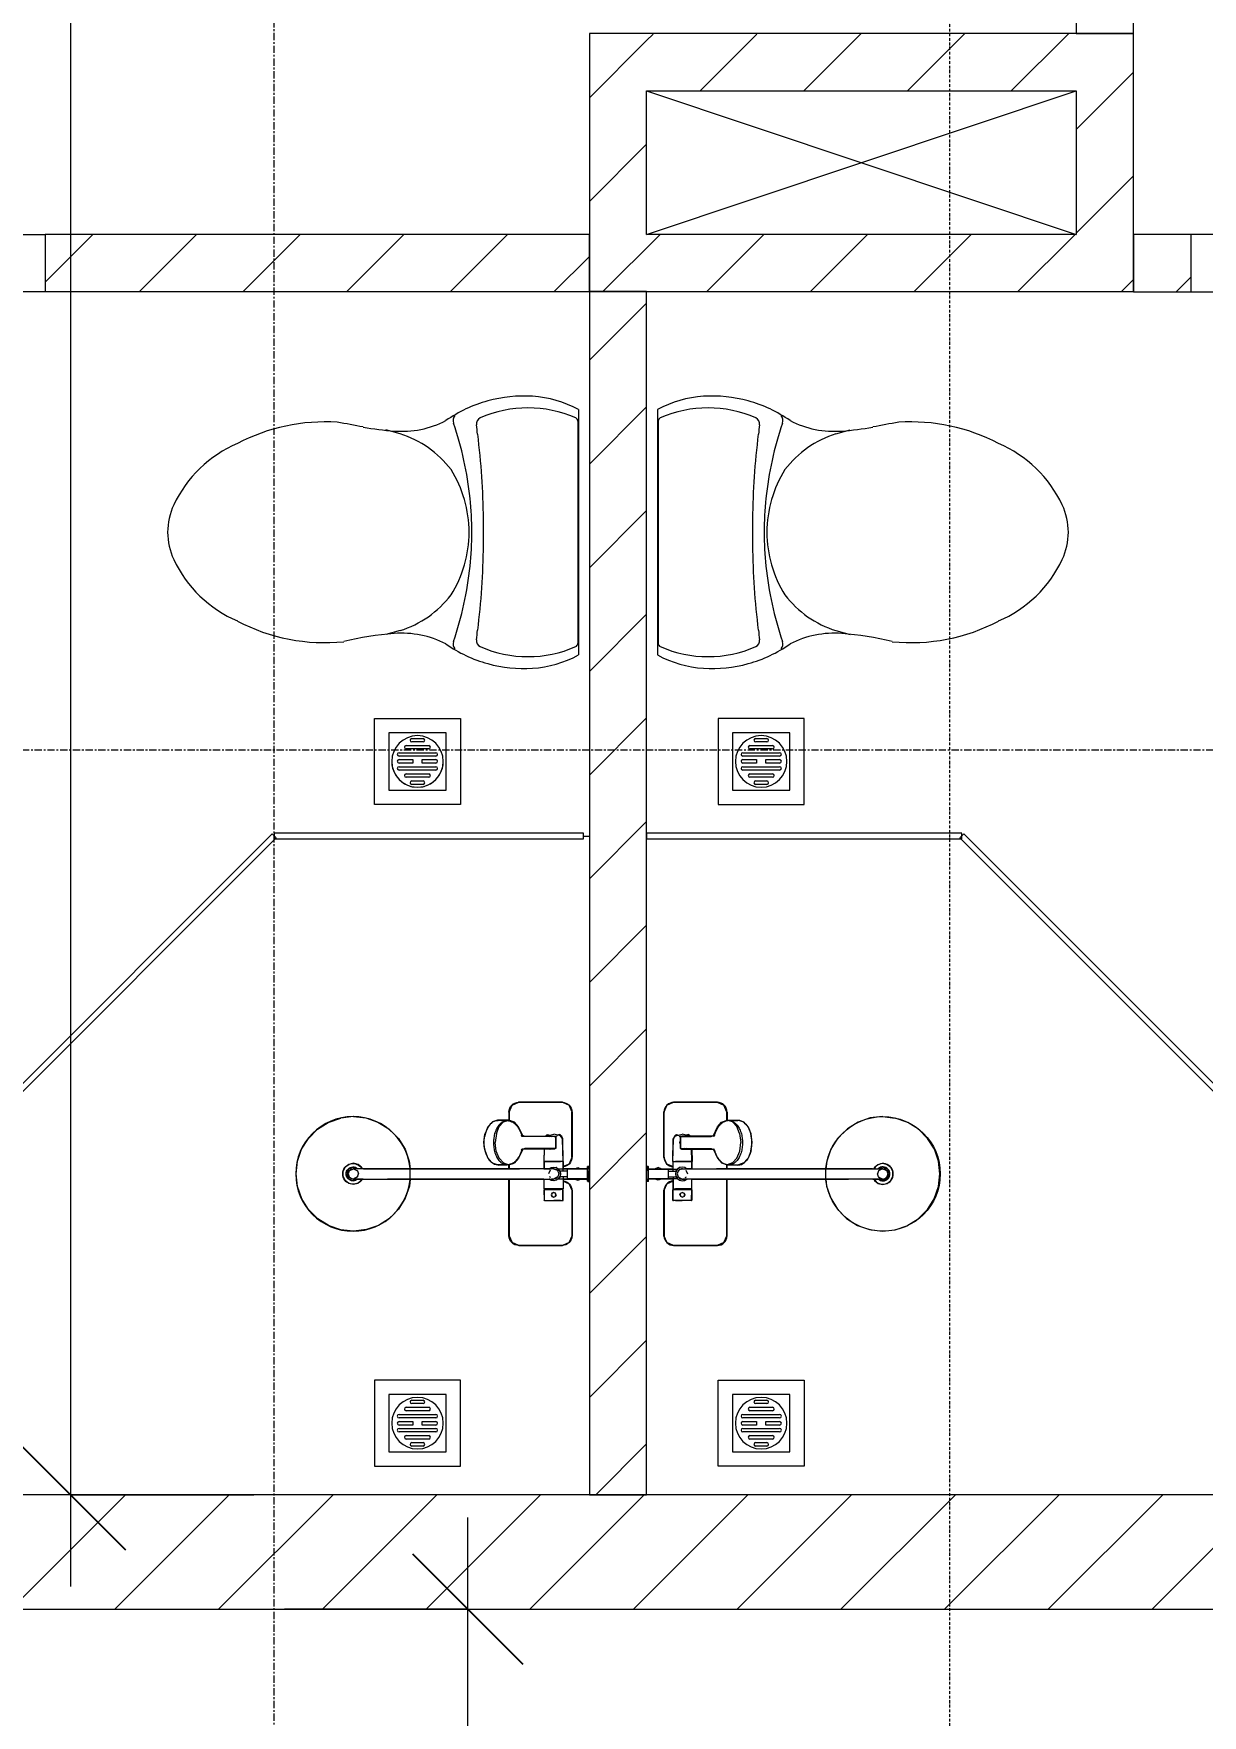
# Model space of a CAD drawing. Header units: millimetres. Extents: x 1591 to 239243, y -15958 to 82755.
# Drawn here: x 147531 to 149571, y 35352 to 38288 of the extents above; entities that cross this region are included whole.
import ezdxf

# ---------------------------------------------------------------- set-up
doc = ezdxf.new("R2010")
doc.units = ezdxf.units.MM
doc.linetypes.add('Dash Dot 3_16_', pattern=[7.9375, 4.7625, -1.5875, 0, -1.5875])
doc.linetypes.add('Grid Line', pattern=[22.225, 12.7, -3.175, 3.175, -3.175])
for name, color, linetype, lineweight in [('0-1', 250, 'Continuous', 5), ('0-2', 7, 'Continuous', 9), ('A-ANNO-DIMS', 211, 'Continuous', 9), ('A-ANNO-DIMS-160', 211, 'Continuous', 9), ('A-DETL-GENF-1', 9, 'Continuous', 9), ('A-DOOR-1', 254, 'Continuous', 9), ('A-DOOR-2', 9, 'Continuous', 9), ('A-FLOR-2', 9, 'Continuous', 9), ('A-GLAZ-CURT-1', 254, 'Continuous', 9), ('A-GLAZ-CURT-2', 9, 'Continuous', 9), ('A-WALL-1', 253, 'Continuous', 18), ('A-WALL-3', 113, 'Continuous', 18), ('A-WALL-PATT-1', 10, 'Continuous', 9), ('A-WALL-PATT-2', 111, 'Continuous', 9), ('G-ANNO-SYMB-1', 111, 'Dash Dot 3_16_', 18), ('M-EQPM-1', 254, 'Continuous', 9), ('P-SANR-FIXT', 6, 'Continuous', 9), ('P-SANR-FIXT-1', 254, 'Continuous', 9), ('S-GRID-1', 1, 'Grid Line', 9)]:
    doc.layers.add(name, color=color, linetype=linetype, lineweight=lineweight)
doc.styles.add('UTM Avo', font='UTM Avo.ttf', dxfattribs={"width": 0.9, "height": 400})
doc.dimstyles.new('1_Dim_chi_tiet_2_5', dxfattribs={"dimscale": 304.8, "dimtxt": 399.720379, "dimasz": 0.629921, "dimexe": 0.524934, "dimexo": 0.0625, "dimgap": 0.052493, "dimtad": 1, "dimdec": 0, "dimrnd": 5, "dimzin": 0, "dimdsep": 46, "dimtxsty": 'UTM Avo', "dimblk1": 'OBLIQUE', "dimblk2": 'OBLIQUE', "dimsah": 1, "dimcen": 0.09, "dimdle": 0.524934, "dimazin": 0, "dimtfac": 1, "dimtdec": 4, "dimtix": 1, "dimtmove": 0, "dimatfit": 3, "dimfxl": 1.049869, "dimfxlon": 1, "dimtvp": 1, "dimtolj": 1, "dimtzin": 0, "dimarcsym": 2})
pattern_1 = [(45, (0, 0), (-90.50967, 90.50967), [])]
pattern_2 = [(45, (101998.83, 0), (-90.50967, 90.50967), [])]

# ---------------------------------------------------------------- blocks, each defined once
blk = doc.blocks.new('DOOR_CW_01 CANH MO-PANEL KINH - DIG_02-800x2200-CỬA NHÔM KÍNH-400864-TKCS_MB TẦNG 5')
at = {"layer": 'A-DETL-GENF-1'}
for p, q in [((-347, 772), (-307, 772)), ((-347, 652), (-347, 772)), ((-307, 772), (-307, 652)), ((-392, 637), (-392, 716.5)), ((-349, 720.5), (-388, 720.5)), ((-349, 731.8), (-347, 731.8)), ((-349, 692.2), (-349, 731.8)), ((-347, 692.2), (-347, 731.8)), ((-307, 692.2), (-307, 731.8)), ((-305, 731.8), (-307, 731.8)), ((-305, 692.2), (-305, 731.8)), ((-305, 720.5), (-266, 720.5)), ((-262, 637), (-262, 716.5)), ((-384, 699.5), (-384, 637)), ((-349, 703.5), (-380, 703.5)), ((-347, 692.2), (-349, 692.2)), ((-307, 692.2), (-305, 692.2)), ((-305, 703.5), (-274, 703.5)), ((-270, 699.5), (-270, 637)), ((-307, 652), (-347, 652)), ((-313, 652), (-341, 652)), ((-341, 652), (-341, 638)), ((-313, 638), (-313, 652)), ((-347, 638), (-341, 638)), ((-347, 638), (-347, 196)), ((-307, 638), (-313, 638)), ((-307, 196), (-307, 638)), ((-383.9, 611.2), (-377.3, 615.8)), ((-270.1, 611.2), (-276.7, 615.8)), ((-347, 196), (-341, 196)), ((-307, 182), (-347, 182)), ((-347, 182), (-347, 62)), ((-341, 196), (-341, 182)), ((-341, 182), (-313, 182)), ((-307, 196), (-313, 196)), ((-313, 182), (-313, 196)), ((-307, 62), (-307, 182)), ((-347, 62), (-307, 62))]:
    blk.add_line(p, q, dxfattribs=at)
blk.add_circle((-357, 60), 10, dxfattribs=at)
for centre, radius, start, end in [((-357, 60), 714, 360, 92), ((-388, 716.5), 4, 90, 180), ((-266, 716.5), 4, 0, 90), ((-380, 699.5), 4, 90, 180), ((-274, 699.5), 4, 0, 90), ((-347, 637), 45, 180, 215), ((-347, 637), 37, 180, 215), ((-307, 637), 37, 325, 0), ((-307, 637), 45, 325, 0)]:
    blk.add_arc(centre, radius, start, end, dxfattribs=at)
at = {"layer": 'A-DOOR-2'}
for p, q in [((-360, 50), (-400, 50)), ((-400, 50), (-400, -50)), ((-360, 0), (-360, 50)), ((-357, 50), (-332, 50)), ((400, 50), (360, 50)), ((360, 50), (360, 0)), ((400, -50), (400, 50)), ((-350, 0), (-360, 0)), ((-350, -50), (-350, 0)), ((360, 0), (350, 0)), ((350, 0), (350, -50)), ((-400, -50), (-350, -50)), ((350, -50), (400, -50))]:
    blk.add_line(p, q, dxfattribs=at)
blk = doc.blocks.new('TOILET - TOILET-348229-TKCS_MB TẦNG 5')
at = {"layer": 'P-SANR-FIXT-1'}
for p, q in [((214.2, -19.1), (-214.2, -19.1)), ((194, -19.9), (-194, -19.9)), ((-171.7, -330.3), (-178.6, -355.5)), ((171.7, -330.3), (178.6, -355.5))]:
    blk.add_line(p, q, dxfattribs=at)
for centre, radius, start, end in [((-46.1, -111.1), 191.6, 151.2809, 176.4513), ((-9.8, -107.2), 207.3, 156.2862, 203.7138), ((-193.7, -26.4), 6.48, 92.3168, 156.2862), ((193.7, -26.4), 6.48, 23.7138, 87.6832), ((9.8, -107.2), 207.3, 336.2862, 23.7138), ((46.1, -111.1), 191.6, 3.5487, 28.7191), ((1.9, -114.1), 239.7, 176.4513, 195.2961), ((-1.9, -114.1), 239.7, 344.7039, 3.5487), ((-4, -115.7), 233.6, 195.2961, 215.2147), ((-189.1, -185.5), 11.7, 205.4105, 277.5788), ((178.9, -2951.3), 2778.4, 97.2351, 97.5788), ((-14.3, -1400.4), 1215.6, 90.3974, 97.407), ((0, -786.7), 581.5, 84.1678, 95.8322), ((0, -3462.8), 3278, 89.6026, 90.3974), ((14.3, -1400.4), 1215.6, 82.593, 89.6026), ((-178.9, -2951.3), 2778.4, 82.4212, 82.7649), ((189.1, -185.5), 11.7, 262.4212, 334.5895), ((4, -115.7), 233.6, 324.7853, 344.7039), ((-195, -224.1), 13.8, 230.6724, 288.9927), ((0.6, -792.1), 586.9, 95.8322, 108.9927), ((0, -416), 206.1, 90, 122.0732), ((0, -416), 206.1, 57.9268, 90), ((-0.6, -792.1), 586.9, 71.0073, 84.1678), ((195, -224.1), 13.8, 251.0073, 309.3276), ((-343.5, -327.4), 167.3, 355.4559, 27.38), ((-0.4, -384), 179.5, 127.4036, 162.5964), ((0.4, -384), 179.5, 17.4036, 52.5964), ((343.5, -327.4), 167.3, 152.62, 184.5441), ((-719.2, -297.5), 544.3, 346.0536, 355.4559), ((719.2, -297.5), 544.3, 184.5441, 190.2879), ((-1948.3, -805.1), 2171.2, 9.681, 10.8949), ((137.1, -461.2), 329.8, 174.3487, 207.6878), ((-137.1, -461.2), 329.8, 332.3122, 3.6835), ((45.1, -528.6), 217.6, 203.2216, 244.7718), ((-45.1, -528.6), 217.6, 295.2282, 336.7784), ((0, -624.4), 111.7, 244.7718, 295.2282)]:
    blk.add_arc(centre, radius, start, end, dxfattribs=at)
blk = doc.blocks.new('93925000_0001 - 93925000_top_dwg_93925000_T-348115-TKCS_MB TẦNG 5')
at = {"layer": 'P-SANR-FIXT'}
for p, q in [((-125, -47.4), (-125, -123.4)), ((-29.3, -30.4), (-108, -30.4)), ((-46.3, -78.4), (-46.3, -46.7)), ((-27.2, -47.1), (-26.1, -47.1)), ((21.5, -45.9), (60.6, -46.7)), ((29.3, -30.4), (108, -30.4)), ((125, -47.4), (125, -123.4)), ((-27.2, -77.9), (-26.1, -77.9)), ((-9, -412.5), (-9, -62.5)), ((9, -62.5), (9, -412.5)), ((43, -78.7), (21.5, -79.2)), ((43, -64.7), (43, -117.7)), ((65.8, -117.7), (65.8, -64.7)), ((-108, -140.4), (-9, -140.4)), ((9, -140.4), (16.1, -140.4)), ((15.4, -159.1), (15.8, -143.3)), ((42.7, -117.9), (42.7, -117.9)), ((43.2, -117.6), (43.2, -117.5)), ((65.6, -117.5), (65.6, -117.6)), ((66.1, -117.9), (66.1, -117.9)), ((108, -140.4), (92.7, -140.4)), ((93, -143.3), (93.4, -159.1))]:
    blk.add_line(p, q, dxfattribs=at)
at = {"layer": 'P-SANR-FIXT', "flags": 128}
for points in [[(-45.8, -46.1), (-27.2, -46.1), (-27.2, -78.9), (-45.8, -78.9)], [(-26.1, -46), (-26.1, -78.9), (-9, -79)], [(21.5, -47.4), (21.5, -79.1), (9, -79)]]:
    blk.add_lwpolyline(points, dxfattribs=at)
at = {"layer": 'P-SANR-FIXT'}
for centre, radius in [((-36.5, -62.5), 3.95), ((0, -412.5), 100)]:
    blk.add_circle(centre, radius, dxfattribs=at)
for centre, radius, start, end in [((-108, -47.4), 17, 90, 180), ((-45.8, -46.6), 0.5, 90, 180), ((-29.3, -47.4), 17, 4.7626, 90), ((0, -62.5), 12, 318.5904, 221.4096), ((0, -62.5), 9, 90, 180.0008), ((0, -62.5), 9, 360, 90), ((29.3, -47.4), 17, 90, 175.2374), ((59.7, -57.1), 10.5, 38.6491, 85.492), ((108, -47.4), 17, 360, 90), ((-45.8, -78.4), 0.5, 180, 270), ((45.7, -61.8), 2.59, 155.1929, 175.7071), ((45.9, -61.8), 2.75, 130.8294, 155.1929), ((46.1, -62.1), 3.08, 110.5459, 130.8294), ((54.4, -334.8), 275.9, 88.2683, 91.7343), ((-11.1, -67.1), 76.9, 1.7693, 4.1075), ((65.2, -72.4), 3.46, 323.2522, 79.3541), ((-108, -123.4), 17, 180, 270), ((32.6, -143.6), 16.9, 172.414, 179.1297), ((33.7, -143.7), 17.9, 164.9525, 172.4168), ((35.2, -144.2), 19.5, 157.9614, 164.9563), ((37.1, -144.9), 21.6, 151.4775, 157.9654), ((39.3, -146.1), 24, 145.4892, 151.4815), ((41.5, -147.6), 26.8, 139.9517, 145.4927), ((43.6, -149.4), 29.5, 134.7867, 139.9744), ((46.2, -152), 33.2, 130.0223, 134.7808), ((47.7, -153.8), 35.5, 125.4414, 130.0144), ((49.9, -156.8), 39.2, 121.1773, 125.4365), ((50.6, -157.9), 40.5, 119.697, 121.1761), ((51, -158.7), 41.5, 117.0276, 119.7085), ((52.2, -161.1), 44.1, 113.3199, 117.0258), ((51.7, -159.9), 42.8, 109.7779, 113.2977), ((52.5, -162.2), 45.2, 106.1472, 109.7766), ((53.2, -164.5), 47.7, 103.9355, 106.1665), ((39.1, -108.2), 10.4, 284.3956, 285.5116), ((40.8, -114.2), 4.19, 285.5116, 289.9665), ((40.2, -112.5), 6, 289.9665, 292.7061), ((41.4, -115.3), 2.96, 292.7061, 296.5405), ((41.3, -115.1), 3.16, 296.9591, 300.8286), ((41.8, -115.8), 2.26, 300.8286, 305.287), ((42.1, -116.4), 1.64, 305.287, 309.9326), ((42.6, -116.9), 0.906, 309.9326, 315.24), ((66.5, -116.6), 1.39, 229.6335, 235.1234), ((66.3, -116.8), 1.08, 225.1702, 229.6335), ((67.3, -115.4), 2.79, 235.1234, 238.7439), ((67.2, -115.6), 2.6, 238.7439, 243.4573), ((67.8, -114.4), 3.89, 243.9189, 246.8313), ((68.1, -113.8), 4.52, 246.843, 250.4792), ((68.3, -113.2), 5.24, 250.478, 254.0406), ((68.5, -112.7), 5.75, 254.0357, 256.0561), ((55.4, -165.2), 48.4, 73.8659, 76.0481), ((56.2, -162.4), 45.5, 70.241, 73.86), ((57.4, -159.2), 42.1, 66.6693, 70.2637), ((56.5, -161.3), 44.3, 62.9815, 66.6728), ((58, -158.4), 41.1, 60.2783, 62.9855), ((57.7, -158.9), 41.7, 58.8444, 60.2824), ((59.2, -156.4), 38.7, 54.5377, 58.8482), ((60.9, -154), 35.8, 50.0034, 54.5405), ((62.8, -151.7), 32.8, 45.1921, 50.0042), ((65, -149.6), 29.8, 40.0487, 45.1896), ((87.6, -128.4), 1.5, 180, 187.5386), ((87.6, -128.4), 1.5, 258.6057, 270), ((67.2, -147.7), 26.8, 34.5125, 40.0422), ((69.4, -146.2), 24.2, 28.5363, 34.4919), ((73.8, -143.9), 19.2, 21.6374, 28.9183), ((71.2, -145), 22.1, 15.4436, 21.6374), ((76.8, -143.4), 16.2, 7.1859, 15.4436), ((73.9, -143.8), 19.1, 1.2699, 7.1859), ((108, -123.4), 17, 270, 360), ((32.7, -159), 17.3, 181.3198, 222.2619), ((76, -159), 17.4, 317.3098, 358.6393), ((54.2, -123), 60.6, 259.1395, 270.1494), ((54.2, -119.5), 64.1, 270.1494, 280.3637), ((0, -412.5), 18, 120.2491, 59.7509), ((0, -412.5), 12.2, 137.7946, 42.2054), ((0, -412.5), 9, 180, 0)]:
    blk.add_arc(centre, radius, start, end, dxfattribs=at)
for points, degree in [([(-12.9, 0), (-12.9, -1.5), (-12.9, -3)], 2), ([(12.9, 0), (0, 0), (-12.8, 0)], 2), ([(12.8, 0), (12.9, 0), (12.9, 0)], 2), ([(12.9, 0), (12.9, -1.5), (12.9, -3)], 2), ([(-12.9, -3), (0, -3), (12.8, -3)], 2), ([(-12.8, -3), (-12.9, -3), (-12.9, -3)], 2), ([(-8.5, -3.8), (-8.5, -20.9), (-8.5, -38)], 2), ([(8.5, -3.8), (8.5, -20.9), (8.5, -38)], 2), ([(-5, -46), (-15.5, -46), (-26.1, -46)], 2), ([(-8.5, -38), (0, -38), (8.5, -38)], 2), ([(-5, -38), (-5, -44.8), (-5, -51.6)], 2), ([(5, -38), (5, -44.8), (5, -51.6)], 2), ([(5, -46), (13.3, -46), (21.5, -46)], 2), ([(43.2, -61.6), (43.1, -62.2), (43.3, -62.8), (43, -63.5), (43, -64.1), (43, -64.7)], 5), ([(46.1, -59), (45.8, -59), (45.6, -59), (45.4, -59.1), (45.2, -59.1), (45, -59.2)], 5), ([(65.6, -61.6), (65.6, -60.8), (65.5, -60), (64.3, -59), (63.5, -59), (62.7, -59)], 5), ([(42.8, -182.5), (33, -180.6), (24.7, -176.4), (19.9, -170.7)], 3), ([(88.8, -170.8), (83.9, -176.5), (75.6, -180.7), (65.8, -182.5)], 3)]:
    blk.add_open_spline(points, degree=degree, dxfattribs=at)
for points, weights in [([(-9.3, -3), (-8.5, -3), (-8.5, -3.8)], [1, 0.707106775639, 1]), ([(9.3, -3), (8.5, -3), (8.5, -3.8)], [1, 0.707106765177, 1]), ([(21.5, -45.9), (21.5, -45.7), (21.5, -47.4)], [0.874147445041, 0.908470869121, 1]), ([(67.9, -74.4), (66.9, -75.7), (65.8, -76.4)], [1, 0.991614392871, 1]), ([(54.4, -167.3), (15.8, -167.3), (15.8, -143.6)], [1, 0.707106781187, 1]), ([(93, -143.6), (93, -167.3), (54.4, -167.3)], [1, 0.707106781187, 1])]:
    blk.add_rational_spline(points, weights, degree=2, dxfattribs=at)
blk.add_open_spline([(68, -50.6), (68.4, -51.1), (68.6, -51.7), (68.7, -53.5), (68.2, -54.7), (66.1, -57), (64.6, -58.1), (62.7, -59)], degree=3, knots=[0.3623591, 0.3623591, 0.3623591, 0.3623591, 0.4991435, 0.4991435, 0.7494159, 0.7494159, 0.9564651, 0.9564651, 0.9564651, 0.9564651], dxfattribs=at)
blk = doc.blocks.new('93925000_0001 - 93925000_top_dwg-348114-TKCS_MB TẦNG 5')
blk.add_blockref('93925000_0001 - 93925000_top_dwg_93925000_T-348115-TKCS_MB TẦNG 5', (0, 0))
blk = doc.blocks.new('93925000_0001 - 93925000_3D_low_dwg-348120-TKCS_MB TẦNG 5')
at = {"layer": 'P-SANR-FIXT'}
for p, q in [((-13, 0.4), (-12.1, 0.4)), ((-13, 0.4), (-11.6, 0.4)), ((-13, 0.4), (-12.1, 0.4)), ((-13, 0.4), (-11.6, 0.4)), ((-13, -2.4), (-13, 0.4)), ((-13, -2.4), (-13, 0.4)), ((-12.1, 0.4), (-9.1, 0.4)), ((-12.1, 0.4), (-9.1, 0.4)), ((-8, 0.4), (-11.6, 0.4)), ((-8, 0.4), (-11.6, 0.4)), ((-9.1, 0.4), (-5, 0.4)), ((-5, 0.4), (-8, 0.4)), ((-5, 0.4), (0, 0.4)), ((0, 0.4), (5.1, 0.4)), ((5.1, 0.4), (9, 0.4)), ((8.2, 0.4), (5.1, 0.4)), ((11.6, 0.4), (8.2, 0.4)), ((11.6, 0.4), (8.2, 0.4)), ((9, 0.4), (12, 0.4)), ((9, 0.4), (12, 0.4)), ((13, 0.4), (11.6, 0.4)), ((13, 0.4), (11.6, 0.4)), ((12, 0.4), (13, 0.4)), ((12, 0.4), (13, 0.4)), ((13, -2.4), (13, 0.4)), ((13, -2.4), (13, 0.4)), ((-12.1, -2.4), (-13, -2.4)), ((-13, -2.4), (-11.6, -2.4)), ((-12.1, -2.4), (-13, -2.4)), ((-13, -2.4), (-11.6, -2.4)), ((-9.1, -2.4), (-12.1, -2.4)), ((-9.1, -2.4), (-12.1, -2.4)), ((-11.6, -2.4), (-8.5, -2.4)), ((-11.6, -2.4), (-8.9, -2.4)), ((-11.1, -20.1), (-8.9, -14.6)), ((-8.9, -25.2), (-11.1, -20.1)), ((-5, -2.4), (-9.1, -2.4)), ((-8.9, -45.6), (-8.9, -2.4)), ((-6.1, -2.4), (-8.5, -2.4)), ((-8.5, -53.6), (-8.5, -2.4)), ((0, -2.4), (-5, -2.4)), ((5.1, -2.4), (0, -2.4)), ((5.1, -2.4), (9, -2.4)), ((6.1, -2.4), (8.5, -2.4)), ((11.6, -2.4), (8.5, -2.4)), ((8.5, -2.4), (8.5, -53.6)), ((8.9, -2.4), (8.9, -45.6)), ((11.6, -2.4), (8.9, -2.4)), ((11.1, -20.1), (8.9, -15)), ((8.9, -25.6), (11.1, -20.1)), ((9, -2.4), (12, -2.4)), ((9, -2.4), (12, -2.4)), ((13, -2.4), (11.6, -2.4)), ((13, -2.4), (11.6, -2.4)), ((12, -2.4), (13, -2.4)), ((12, -2.4), (13, -2.4)), ((-125, -47), (-120, -35)), ((-120, -35), (-125, -47)), ((-125, -123), (-125, -47)), ((-125, -47), (-125, -123)), ((-120, -35), (-108, -30)), ((-108, -30), (-120, -35)), ((-108, -30), (-29.2, -30)), ((-29.2, -30), (-108, -30)), ((-46.3, -45.7), (-27.2, -45.6)), ((-46.3, -46.9), (-46.3, -45.7)), ((-46.3, -45.7), (-46.3, -46.9)), ((-46.3, -50.5), (-46.3, -46.9)), ((-46.3, -50.5), (-46.3, -56.1)), ((-46.3, -56.1), (-46.3, -62.1)), ((-36.6, -58.1), (-39.4, -59.4)), ((-36.6, -58.1), (-33.6, -59.3)), ((-29.2, -30), (-17.2, -35)), ((-17.2, -35), (-29.2, -30)), ((-27.2, -46.8), (-27.2, -45.6)), ((-27.2, -46.8), (-27.2, -50.4)), ((-27.2, -56), (-27.2, -50.4)), ((-27.2, -62.1), (-27.2, -56)), ((-26.1, -46.8), (-26.1, -45.6)), ((-8.5, -45.6), (-26.1, -45.6)), ((-26.1, -46.8), (-26.1, -50.4)), ((-26.1, -56), (-26.1, -50.4)), ((-26.1, -62.1), (-26.1, -56)), ((-17.2, -35), (-12.8, -45.6)), ((-12.8, -45.6), (-17.2, -35)), ((-11.1, -57.5), (-12, -62.1)), ((-11.2, -57.7), (-12, -62.1)), ((-8.5, -53.6), (-11.2, -57.7)), ((-8.5, -53.6), (-11.2, -57.7)), ((-11.1, -57.5), (-11.2, -57.7)), ((-5.4, -54.9), (-9, -62.1)), ((-4.4, -50.9), (-8.5, -53.6)), ((-4.4, -50.9), (-8.5, -53.6)), ((0, -53.1), (-5.4, -54.9)), ((-4.6, -51), (-4.4, -50.9)), ((0, -50.1), (-4.4, -50.9)), ((4.4, -50.9), (0, -50.1)), ((4.4, -50.9), (4.6, -51)), ((4.4, -50.9), (8.5, -53.6)), ((4.4, -50.9), (8.5, -53.6)), ((9, -62.1), (6.4, -55.7)), ((21.5, -45.6), (8.5, -45.6)), ((11.1, -57.5), (8.5, -53.6)), ((11.2, -57.7), (8.5, -53.6)), ((11.2, -57.7), (8.5, -53.6)), ((11.1, -57.5), (11.2, -57.7)), ((12, -62.1), (11.2, -57.7)), ((12, -62.1), (11.2, -57.7)), ((17.2, -35), (12.8, -45.6)), ((12.8, -45.6), (17.2, -35)), ((17.2, -35), (29.2, -30)), ((17.2, -35), (29.2, -30)), ((21.5, -45.6), (60.6, -46.1)), ((21.5, -46.8), (21.5, -45.6)), ((21.5, -46.8), (21.5, -50.4)), ((21.5, -56), (21.5, -50.4)), ((21.5, -62.1), (21.5, -56)), ((29.2, -30), (108, -30)), ((108, -30), (29.2, -30)), ((44.3, -58.6), (44.2, -112.9)), ((65.4, -58.6), (44.3, -58.6)), ((52.7, -58.6), (54.8, -57.9)), ((54.8, -57.9), (56.9, -58.6)), ((60.6, -46.1), (66.7, -50.3)), ((65.4, -58.6), (65.4, -112.9)), ((66.3, -68.3), (65.5, -58.6)), ((66.7, -50.3), (69.5, -62.1)), ((108, -30), (120, -35)), ((120, -35), (108, -30)), ((120, -35), (125, -47)), ((125, -47), (120, -35)), ((125, -47), (125, -123)), ((125, -123), (125, -47)), ((-46.3, -68.1), (-46.3, -62.1)), ((-46.3, -73.7), (-46.3, -68.1)), ((-46.3, -77.3), (-46.3, -73.7)), ((-46.3, -78.5), (-46.3, -77.3)), ((-46.3, -78.5), (-46.3, -77.3)), ((-46.3, -78.5), (-27.2, -78.6)), ((-40.5, -62.1), (-39.4, -59.4)), ((-40.5, -62.1), (-39.3, -64.9)), ((-36.5, -66.1), (-39.3, -64.9)), ((-33.6, -64.8), (-36.5, -66.1)), ((-33.6, -59.3), (-32.5, -62.1)), ((-33.6, -64.8), (-32.5, -62.1)), ((-27.2, -68.2), (-27.2, -62.1)), ((-27.2, -73.8), (-27.2, -68.2)), ((-27.2, -77.4), (-27.2, -73.8)), ((-27.2, -78.6), (-27.2, -77.4)), ((-26.1, -68.2), (-26.1, -62.1)), ((-26.1, -73.8), (-26.1, -68.2)), ((-26.1, -77.4), (-26.1, -73.8)), ((-26.1, -78.6), (-26.1, -77.4)), ((-26.1, -78.6), (-9, -78.6)), ((-12, -62.1), (-11.2, -66.5)), ((-12, -62.1), (-11.2, -66.5)), ((-11.1, -66.7), (-11.2, -66.5)), ((-11.2, -66.5), (-9, -69.8)), ((-11.1, -66.7), (-9, -69.9)), ((-9, -62.1), (-9, -66.3)), ((-9, -79.5), (-9, -66.3)), ((-9, -79.5), (-9, -94.5)), ((-6.3, -67.4), (-5.4, -69.3)), ((6.4, -68.5), (0, -71.1)), ((9, -62.1), (7.9, -59.4)), ((9, -62.1), (9, -66.5)), ((9, -79.6), (9, -66.5)), ((9, -69.8), (11.2, -66.5)), ((9, -69.8), (11.2, -66.5)), ((9, -69.8), (10.6, -67.4)), ((9, -78.6), (21.5, -78.6)), ((9, -79.6), (9, -94.6)), ((11.1, -66.7), (12, -62.1)), ((11.1, -66.7), (11.2, -66.5)), ((11.2, -66.5), (12, -62.1)), ((21.5, -68.2), (21.5, -62.1)), ((21.5, -73.8), (21.5, -68.2)), ((21.5, -77.4), (21.5, -73.8)), ((21.5, -78.6), (21.5, -77.4)), ((21.5, -78.6), (44.3, -78.3)), ((43.3, -68.3), (43.8, -62.2)), ((43.3, -68.3), (44.3, -66.3)), ((44.3, -70.3), (43.3, -68.3)), ((66.3, -68.3), (65.4, -66.3)), ((65.4, -70.2), (66.3, -68.3)), ((66.7, -73.9), (69.5, -62.1)), ((-9, -94.5), (-9, -122.1)), ((9, -94.6), (9, -122.1)), ((42.7, -116.4), (27.2, -123.6)), ((44.2, -112.9), (42.7, -116.4)), ((65.4, -112.9), (67, -116.4)), ((67, -116.4), (82.2, -123.4)), ((-120, -135), (-125, -123)), ((-125, -123), (-120, -135)), ((-108, -140), (-120, -135)), ((-120, -135), (-108, -140)), ((-8.8, -140), (-108, -140)), ((-108, -140), (-8.8, -140)), ((-9, -122.1), (-9, -352.1)), ((16.1, -140), (8.8, -140)), ((8.8, -140), (16.1, -140)), ((9, -352.1), (9, -122.1)), ((16, -140.4), (19, -131.1)), ((16, -140.4), (16, -160.1)), ((19.3, -150.1), (16, -140.4)), ((27.2, -123.6), (19, -131.1)), ((82.2, -123.4), (90.4, -130.7)), ((90.4, -130.7), (93.7, -140.4)), ((90.7, -149.6), (93.7, -140.4)), ((108, -140), (93.6, -140)), ((93.6, -140), (108, -140)), ((93.7, -140.4), (93.7, -160.1)), ((108, -140), (120, -135)), ((108, -140), (120, -135)), ((125, -123), (120, -135)), ((120, -135), (125, -123)), ((16, -160.1), (18.8, -169)), ((19.3, -169.7), (16, -160.1)), ((27.5, -157.3), (19.3, -150.1)), ((25.5, -175.3), (19.3, -169.7)), ((27.5, -157.3), (39.8, -162.4)), ((39.8, -162.4), (54.8, -164.2)), ((70.6, -162.2), (54.8, -164.2)), ((70.6, -162.2), (82.5, -157.2)), ((90.7, -149.6), (82.5, -157.2)), ((90.7, -169.3), (82.5, -176.8)), ((90.6, -169.4), (88.2, -171.6)), ((93.7, -160.1), (90.7, -169.3)), ((39.8, -182), (27.5, -177)), ((39.6, -182), (54.8, -183.9)), ((39.8, -182), (54.8, -183.9)), ((54.8, -183.9), (70.6, -181.9)), ((54.8, -183.9), (69.3, -182.2)), ((82.5, -176.8), (70.6, -181.9)), ((82.2, -177), (79.6, -178.1)), ((-42.5, -321.4), (-61.8, -333.3)), ((-21.4, -314.2), (-42.5, -321.4)), ((-9, -312.8), (-21.4, -314.2)), ((22.5, -314.4), (9, -312.9)), ((43, -321.6), (22.5, -314.4)), ((61.9, -333.3), (43, -321.6)), ((-77.7, -348.9), (-89.8, -367.9)), ((-61.8, -333.3), (-77.7, -348.9)), ((-9, -374.4), (-9, -352.1)), ((9, -374.3), (9, -352.1)), ((78.8, -350.3), (61.9, -333.3)), ((90.5, -369.3), (78.8, -350.3)), ((-89.8, -367.9), (-97.3, -388.9)), ((-9, -394.7), (-9, -374.4)), ((9, -394.5), (9, -374.3)), ((97.6, -390.1), (90.5, -369.3)), ((-97.3, -388.9), (-100, -411.9)), ((-16.7, -404), (-18.5, -411.9)), ((-11.8, -397.7), (-16.7, -404)), ((-12, -411.9), (-9, -404.4)), ((-9, -396.3), (-11.8, -397.7)), ((-9, -394.7), (-9, -407.6)), ((-5.4, -404.7), (-9, -411.9)), ((-9, -407.6), (-9, -411.9)), ((-5.4, -404.7), (-6.3, -405.5)), ((-5.4, -404.7), (0, -402.9)), ((5.4, -404.7), (0, -402.9)), ((9, -411.9), (5.4, -404.7)), ((5.4, -404.7), (6.2, -405.4)), ((9, -394.5), (9, -407.4)), ((11.7, -397.6), (9, -396.3)), ((12, -411.9), (9, -404.9)), ((9, -411.9), (9, -407.4)), ((11.7, -397.6), (16.7, -403.7)), ((11.7, -397.6), (16.7, -403.7)), ((16.7, -403.7), (18.5, -411.9)), ((16.7, -403.7), (18.5, -411.9)), ((100, -411.9), (97.6, -390.1)), ((-100, -411.9), (-97.6, -433.8)), ((-97.6, -433.8), (-90.5, -454.4)), ((-18.5, -411.9), (-18.5, -411.9)), ((-18.5, -411.9), (-16.5, -420.1)), ((-16.5, -420.1), (-11.3, -426.5)), ((-8.3, -420.6), (-12, -411.9)), ((-11.3, -426.5), (-3.9, -430)), ((-9, -411.9), (-9, -411.9)), ((0, -423.9), (-8.3, -420.6)), ((-5.4, -419.1), (-6.2, -418.4)), ((0, -420.9), (-5.4, -419.1)), ((0, -420.9), (-5.4, -419.1)), ((-3.9, -430), (4.1, -429.9)), ((5.4, -419.1), (0, -420.9)), ((5.4, -419.1), (0, -420.9)), ((8.7, -420.2), (0, -423.9)), ((4.1, -429.9), (11.7, -426.2)), ((5.4, -419.1), (9, -411.6)), ((5.4, -419.1), (9, -411.9)), ((6.2, -418.4), (5.4, -419.1)), ((8.7, -420.2), (12, -411.9)), ((9, -411.6), (9, -411.9)), ((16.5, -420.1), (11.7, -426.2)), ((18.5, -411.9), (16.5, -420.1)), ((18.5, -411.9), (18.5, -411.9)), ((89.8, -455.8), (97.5, -433.9)), ((100, -411.9), (97.5, -433.9)), ((-90.5, -454.4), (-78.4, -473.9)), ((78, -474.5), (89.8, -455.8)), ((-78.4, -473.9), (-62.2, -490.2)), ((-62.2, -490.2), (-43.5, -501.9)), ((42.9, -502.2), (61.9, -490.4)), ((61.9, -490.4), (78, -474.5)), ((-43.5, -501.9), (-22.2, -509.4)), ((-22.2, -509.4), (-0.1, -511.9)), ((-0.1, -511.9), (22.1, -509.4)), ((22.1, -509.4), (42.9, -502.2))]:
    blk.add_line(p, q, dxfattribs=at)
blk = doc.blocks.new('93925000_0001 - FMM 93925000-348244-TKCS_MB TẦNG 5')
for name in ['93925000_0001 - 93925000_3D_low_dwg-348120-TKCS_MB TẦNG 5', '93925000_0001 - 93925000_top_dwg-348114-TKCS_MB TẦNG 5']:
    blk.add_blockref(name, (0, 0))
blk = doc.blocks.new('System Panel - Glazed-433665-TKCS_MB TẦNG 5')
at = {"layer": 'A-GLAZ-CURT-2'}
for p, q in [((275, 5), (-275, 5)), ((-275, 5), (-275, -5)), ((275, -5), (275, 5)), ((-275, -5), (275, -5))]:
    blk.add_line(p, q, dxfattribs=at)
blk = doc.blocks.new('System Panel - Glazed-433667-TKCS_MB TẦNG 5')
at = {"layer": 'A-GLAZ-CURT-2'}
for p, q in [((353.6, 5), (-353.6, 5)), ((-353.6, 5), (-353.6, -5)), ((353.6, -5), (353.6, 5)), ((-353.6, -5), (353.6, -5))]:
    blk.add_line(p, q, dxfattribs=at)
blk = doc.blocks.new('THU NUOC - THU NUOC-455054-TKCS_MB TẦNG 5')
at = {"layer": 'M-EQPM-1'}
for p, q in [((-66.3, -70.6), (-66.3, 79.4)), ((-66.3, 79.4), (83.7, 79.4)), ((83.7, 79.4), (83.7, -70.6)), ((58.7, 54.4), (-41.3, 54.4)), ((-41.3, 54.4), (-41.3, -45.6)), ((-11, 32.1), (28.5, 32.1)), ((-1.1, 44.5), (18.5, 44.5)), ((18.5, 38.5), (-1.1, 38.5)), ((58.7, -45.6), (58.7, 54.4)), ((-23.3, 19.6), (40.9, 19.6)), ((40.9, 13.6), (-23.3, 13.6)), ((-23.3, 7.2), (0.7, 7.2)), ((0.7, 1.2), (-23.3, 1.2)), ((28.5, 26.1), (-11, 26.1)), ((0.7, 7.2), (0.7, 1.2)), ((16.7, 1.2), (16.7, 7.2)), ((16.7, 7.2), (40.9, 7.2)), ((40.9, 1.2), (16.7, 1.2)), ((-23.3, -4.8), (40.9, -4.8)), ((40.9, -10.8), (-23.3, -10.8)), ((-11, -17.3), (28.5, -17.3)), ((28.5, -23.3), (-11, -23.3)), ((-41.3, -45.6), (58.7, -45.6)), ((-1.1, -29.6), (18.5, -29.6)), ((18.5, -35.6), (-1.1, -35.6)), ((83.7, -70.6), (-66.3, -70.6))]:
    blk.add_line(p, q, dxfattribs=at)
for centre, radius, start, end in [((8.7, 4.4), 45, 0, 180), ((8.7, 4.4), 45, 360, 180), ((-11, 29.1), 3, 90, 270), ((-1.1, 41.5), 3, 90, 270), ((18.5, 41.5), 3, 270, 90), ((28.5, 29.1), 3, 270, 90), ((8.7, 4.4), 45, 180, 0), ((8.7, 4.4), 45, 180, 360), ((-23.3, 16.6), 3, 90, 270), ((-23.3, 4.2), 3, 90, 270), ((40.9, 16.6), 3, 270, 90), ((40.9, 4.2), 3, 270, 90), ((-23.3, -7.8), 3, 90, 270), ((-11, -20.3), 3, 90, 270), ((28.5, -20.3), 3, 270, 90), ((40.9, -7.8), 3, 270, 90), ((-1.1, -32.6), 3, 90, 270), ((18.5, -32.6), 3, 270, 90)]:
    blk.add_arc(centre, radius, start, end, dxfattribs=at)
blk = doc.blocks.new('THU NUOC - THU NUOC-461820-TKCS_MB TẦNG 5')
at = {"layer": 'M-EQPM-1'}
for p, q in [((-66.3, 70.6), (-66.3, -79.4)), ((83.7, 70.6), (-66.3, 70.6)), ((83.7, -79.4), (83.7, 70.6)), ((58.7, 45.6), (-41.3, 45.6)), ((-41.3, 45.6), (-41.3, -54.4)), ((-1.1, 35.6), (18.5, 35.6)), ((18.5, 29.6), (-1.1, 29.6)), ((58.7, -54.4), (58.7, 45.6)), ((-23.3, 10.8), (40.9, 10.8)), ((40.9, 4.8), (-23.3, 4.8)), ((-11, 23.3), (28.5, 23.3)), ((28.5, 17.3), (-11, 17.3)), ((-23.3, -1.2), (0.7, -1.2)), ((0.7, -7.2), (-23.3, -7.2)), ((-23.3, -13.6), (40.9, -13.6)), ((40.9, -19.6), (-23.3, -19.6)), ((-11, -26.1), (28.5, -26.1)), ((0.7, -1.2), (0.7, -7.2)), ((16.7, -1.2), (40.9, -1.2)), ((16.7, -7.2), (16.7, -1.2)), ((40.9, -7.2), (16.7, -7.2)), ((-41.3, -54.4), (58.7, -54.4)), ((28.5, -32.1), (-11, -32.1)), ((-1.1, -38.5), (18.5, -38.5)), ((18.5, -44.5), (-1.1, -44.5)), ((-66.3, -79.4), (83.7, -79.4))]:
    blk.add_line(p, q, dxfattribs=at)
for centre, radius, start, end in [((8.7, -4.4), 45, 0, 180), ((8.7, -4.4), 45, 0, 180), ((-1.1, 32.6), 3, 90, 270), ((18.5, 32.6), 3, 270, 90), ((-23.3, 7.8), 3, 90, 270), ((-11, 20.3), 3, 90, 270), ((28.5, 20.3), 3, 270, 90), ((40.9, 7.8), 3, 270, 90), ((8.7, -4.4), 45, 180, 360), ((8.7, -4.4), 45, 180, 360), ((-23.3, -4.2), 3, 90, 270), ((-23.3, -16.6), 3, 90, 270), ((-11, -29.1), 3, 90, 270), ((28.5, -29.1), 3, 270, 90), ((40.9, -4.2), 3, 270, 90), ((40.9, -16.6), 3, 270, 90), ((-1.1, -41.5), 3, 90, 270), ((18.5, -41.5), 3, 270, 90)]:
    blk.add_arc(centre, radius, start, end, dxfattribs=at)
blk = doc.blocks.new('DOOR_CW_01 CANH MO-PANEL KINH - DIG_02-800x2200-CỬA NHÔM KÍNH-401063-TKCS_MB TẦNG 5')
at = {"layer": 'A-DETL-GENF-1'}
for p, q in [((-347, -182), (-347, -62)), ((-347, -62), (-307, -62)), ((-307, -62), (-307, -182)), ((-307, -182), (-347, -182)), ((-347, -196), (-341, -196)), ((-347, -638), (-347, -196)), ((-341, -196), (-341, -182)), ((-341, -182), (-313, -182)), ((-313, -182), (-313, -196)), ((-307, -196), (-313, -196)), ((-307, -196), (-307, -638)), ((-383.9, -611.2), (-377.3, -615.8)), ((-270.1, -611.2), (-276.7, -615.8)), ((-392, -637), (-392, -716.5)), ((-384, -699.5), (-384, -637)), ((-347, -638), (-341, -638)), ((-341, -652), (-341, -638)), ((-307, -638), (-313, -638)), ((-313, -638), (-313, -652)), ((-270, -699.5), (-270, -637)), ((-262, -637), (-262, -716.5)), ((-307, -652), (-347, -652)), ((-347, -652), (-347, -772)), ((-313, -652), (-341, -652)), ((-307, -772), (-307, -652)), ((-349, -703.5), (-380, -703.5)), ((-349, -692.2), (-349, -731.8)), ((-347, -692.2), (-349, -692.2)), ((-347, -692.2), (-347, -731.8)), ((-307, -692.2), (-307, -731.8)), ((-307, -692.2), (-305, -692.2)), ((-305, -692.2), (-305, -731.8)), ((-305, -703.5), (-274, -703.5)), ((-349, -720.5), (-388, -720.5)), ((-349, -731.8), (-347, -731.8)), ((-305, -731.8), (-307, -731.8)), ((-305, -720.5), (-266, -720.5)), ((-347, -772), (-307, -772))]:
    blk.add_line(p, q, dxfattribs=at)
blk.add_circle((-357, -60), 10, dxfattribs=at)
for centre, radius, start, end in [((-357, -60), 714, 268, 0), ((-347, -637), 45, 145, 180), ((-347, -637), 37, 145, 180), ((-307, -637), 37, 0, 35), ((-307, -637), 45, 360, 35), ((-380, -699.5), 4, 180, 270), ((-274, -699.5), 4, 270, 0), ((-388, -716.5), 4, 180, 270), ((-266, -716.5), 4, 270, 0)]:
    blk.add_arc(centre, radius, start, end, dxfattribs=at)
at = {"layer": 'A-DOOR-2'}
for p, q in [((-400, -50), (-400, 50)), ((-400, 50), (-350, 50)), ((-350, 50), (-350, 0)), ((350, 0), (350, 50)), ((350, 50), (400, 50)), ((400, 50), (400, -50)), ((-360, 0), (-360, -50)), ((-350, 0), (-360, 0)), ((360, 0), (350, 0)), ((360, -50), (360, 0)), ((-360, -50), (-400, -50)), ((-357, -50), (-332, -50)), ((400, -50), (360, -50))]:
    blk.add_line(p, q, dxfattribs=at)
blk = doc.blocks.new('TOILET - TOILET-400871-TKCS_MB TẦNG 5')
at = {"layer": 'P-SANR-FIXT-1'}
for p, q in [((-171.7, 330.3), (-178.6, 355.5)), ((171.7, 330.3), (178.6, 355.5)), ((214.2, 19), (-214.2, 19)), ((194, 19.9), (-194, 19.9))]:
    blk.add_line(p, q, dxfattribs=at)
for centre, radius, start, end in [((0, 624.4), 111.7, 64.7718, 115.2282), ((45.1, 528.6), 217.6, 115.2282, 156.7784), ((-45.1, 528.6), 217.6, 23.2216, 64.7718), ((137.1, 461.2), 329.8, 152.3122, 185.6513), ((-137.1, 461.2), 329.8, 356.3165, 27.6878), ((-719.2, 297.5), 544.3, 4.5441, 13.9464), ((-1948.3, 805.1), 2171.2, 349.1051, 350.319), ((719.2, 297.5), 544.3, 169.7121, 175.4559), ((-343.5, 327.4), 167.3, 332.62, 4.5441), ((-0.4, 384), 179.5, 197.4036, 232.5964), ((0.4, 384), 179.5, 307.4036, 342.5964), ((343.5, 327.4), 167.3, 175.4559, 207.38), ((-4, 115.7), 233.6, 144.7853, 164.7039), ((-195, 224.1), 13.8, 71.0073, 129.3276), ((0.6, 792.1), 586.9, 251.0073, 264.1678), ((0, 416), 206.1, 237.9268, 270), ((0, 416), 206.1, 270, 302.0732), ((-0.6, 792.1), 586.9, 275.8322, 288.9927), ((195, 224.1), 13.8, 50.6724, 108.9927), ((4, 115.7), 233.6, 15.2961, 35.2147), ((0, 786.7), 581.5, 264.1678, 275.8322), ((1.9, 114.1), 239.7, 164.7039, 183.5487), ((-9.8, 107.2), 207.3, 156.2862, 203.7138), ((-189.1, 185.5), 11.7, 82.4212, 154.5895), ((178.9, 2951.3), 2778.4, 262.4212, 262.7649), ((-14.3, 1400.4), 1215.6, 262.593, 269.6026), ((0, 3462.8), 3278, 269.6026, 270.3974), ((14.3, 1400.4), 1215.6, 270.3974, 277.407), ((-178.9, 2951.3), 2778.4, 277.2351, 277.5788), ((189.1, 185.5), 11.7, 25.4105, 97.5788), ((9.8, 107.2), 207.3, 336.2862, 23.7138), ((-1.9, 114.1), 239.7, 356.4513, 15.2961), ((-46.1, 111.1), 191.6, 183.5487, 208.7191), ((46.1, 111.1), 191.6, 331.2809, 356.4513), ((-193.7, 26.4), 6.48, 203.7138, 267.6832), ((193.7, 26.4), 6.48, 272.3168, 336.2862)]:
    blk.add_arc(centre, radius, start, end, dxfattribs=at)
blk = doc.blocks.new('93925000_0001 - FMM 93925000-V69-TKCS_MB TẦNG 5')
at = {"extrusion": (0, 0, -1), "zscale": -1, "rotation": 180}
for name in ['93925000_0001 - 93925000_top_dwg-348114-TKCS_MB TẦNG 5', '93925000_0001 - 93925000_3D_low_dwg-348120-TKCS_MB TẦNG 5']:
    blk.add_blockref(name, (0, 0), dxfattribs=at)
blk = doc.blocks.new('System Panel - Glazed-570944-TKCS_MB TẦNG 5')
at = {"layer": 'A-GLAZ-CURT-2'}
for p, q in [((270, 5), (-270, 5)), ((-270, 5), (-270, -5)), ((270, -5), (270, 5)), ((-270, -5), (270, -5))]:
    blk.add_line(p, q, dxfattribs=at)
blk = doc.blocks.new('System Panel - Glazed-440114-TKCS_MB TẦNG 5')
at = {"layer": 'A-GLAZ-CURT-2'}
for p, q in [((353.6, 5), (-353.6, 5)), ((-353.6, 5), (-353.6, -5)), ((353.6, -5), (353.6, 5)), ((-353.6, -5), (353.6, -5))]:
    blk.add_line(p, q, dxfattribs=at)
blk = doc.blocks.new('NCV_TKTC_TANG 5_rvt-1-TKCS_MB TẦNG 5')
at = {"layer": 'A-WALL-PATT-1'}
h = blk.add_hatch(dxfattribs=at)
h.set_pattern_fill('FP_1', color=256, style=0, pattern_type=2)
h.set_pattern_definition(pattern_1)
h.paths.add_polyline_path([(44652.6, 37836.9), (44662.6, 37837.4), (44752.6, 37837.4), (44752.6, 37936.9), (44652.6, 37936.9), (44652.6, 37837.4)])
h.paths.add_polyline_path([(45637.3, 37837.4), (46502.6, 37837.4), (46502.6, 37936.9), (45552.6, 37936.9), (45552.6, 37837.4)])
h = blk.add_hatch(dxfattribs=at)
h.set_pattern_fill('FP_1', color=256, style=0, pattern_type=2)
h.set_pattern_definition(pattern_1)
h.paths.add_polyline_path([(47552.6, 37836.9), (47552.6, 37936.9), (47452.6, 37936.9), (47453, 37836.9)])
h = blk.add_hatch(dxfattribs=at)
h.set_pattern_fill('FP_1', color=256, style=0, pattern_type=2)
h.set_pattern_definition(pattern_1)
h.paths.add_polyline_path([(46602.6, 35737.4), (46602.6, 37837.4), (46502.6, 37836.9), (46502.6, 35737.4)])
at = {"layer": 'A-FLOR-2'}
for p, q in [((46502.6, 37836.9), (45552.6, 37836.9)), ((47452.6, 37836.9), (46602.6, 37836.9)), ((46492.6, 36886.9), (46502.6, 36886.9))]:
    blk.add_line(p, q, dxfattribs=at)
at = {"layer": 'A-WALL-1'}
for p, q in [((47352.6, 38387.4), (47352.6, 38287.8)), ((47452.6, 38287.8), (47452.6, 38387.4)), ((47352.6, 38287.8), (47452.6, 38287.8)), ((46502.6, 37936.9), (45552.6, 37936.9)), ((46502.6, 37837.4), (46502.6, 37936.9)), ((47552.6, 37936.9), (47452.6, 37936.9)), ((47452.6, 37936.9), (47452.6, 37836.9)), ((45552.6, 37837.4), (46502.6, 37837.4)), ((46602.6, 37837.4), (46502.6, 37837.4)), ((46502.6, 37837.4), (46502.6, 36305.6)), ((46602.6, 36305.6), (46602.6, 37837.4)), ((47452.6, 37836.9), (47552.6, 37836.9)), ((46502.6, 36289.4), (46502.6, 35737.4)), ((46602.6, 35737.4), (46602.6, 36289.4)), ((46502.6, 35737.4), (46602.6, 35737.4))]:
    blk.add_line(p, q, dxfattribs=at)
at = {"layer": 'A-DOOR-1'}
blk.add_blockref('DOOR_CW_01 CANH MO-PANEL KINH - DIG_02-800x2200-CỬA NHÔM KÍNH-401063-TKCS_MB TẦNG 5', (45152.6, 37886.9), dxfattribs=at)
at = {"layer": 'A-DOOR-1', "rotation": 180}
blk.add_blockref('DOOR_CW_01 CANH MO-PANEL KINH - DIG_02-800x2200-CỬA NHÔM KÍNH-400864-TKCS_MB TẦNG 5', (47952.6, 37886.9), dxfattribs=at)
at = {"layer": 'A-GLAZ-CURT-1'}
for name, p, rotation in [('System Panel - Glazed-440114-TKCS_MB TẦNG 5', (45702.6, 36637.4), 45), ('System Panel - Glazed-570944-TKCS_MB TẦNG 5', (46222.6, 36887.4), 180), ('System Panel - Glazed-433667-TKCS_MB TẦNG 5', (47402.6, 36637.4), 135)]:
    blk.add_blockref(name, p, dxfattribs=dict(at, rotation=rotation))
blk.add_blockref('System Panel - Glazed-433665-TKCS_MB TẦNG 5', (46877.6, 36887.4), dxfattribs=at)
at = {"layer": 'M-EQPM-1', "rotation": 180}
for name, p in [('THU NUOC - THU NUOC-455054-TKCS_MB TẦNG 5', (46211.3, 37021.8)), ('THU NUOC - THU NUOC-461820-TKCS_MB TẦNG 5', (46211.3, 35857.9))]:
    blk.add_blockref(name, p, dxfattribs=at)
at = {"layer": 'M-EQPM-1'}
for name, p in [('THU NUOC - THU NUOC-461820-TKCS_MB TẦNG 5', (46793.8, 37021.8)), ('THU NUOC - THU NUOC-455054-TKCS_MB TẦNG 5', (46793.8, 35857.9))]:
    blk.add_blockref(name, p, dxfattribs=at)
at = {"layer": 'P-SANR-FIXT-1'}
for name, p, rotation in [('TOILET - TOILET-400871-TKCS_MB TẦNG 5', (46502.6, 37417.4), 90.0000000000001), ('TOILET - TOILET-348229-TKCS_MB TẦNG 5', (46602.6, 37417.4), 89.9999999999999), ('93925000_0001 - FMM 93925000-V69-TKCS_MB TẦNG 5', (46502.6, 36297.4), 90.0000000000001), ('93925000_0001 - FMM 93925000-348244-TKCS_MB TẦNG 5', (46602.6, 36297.4), 89.9999999999999)]:
    blk.add_blockref(name, p, dxfattribs=dict(at, rotation=rotation))
blk = doc.blocks.new('DIMBLOCK9-TKCS_MB TẦNG 5')
at = {"layer": 'A-ANNO-DIMS-160'}
for p, q in [((148289.1, 33376.9), (148289.1, 35697.4)), ((147969.1, 35537.4), (148449.1, 35537.4)), ((148289.1, 35537.4), (147969.1, 35537.4)), ((147969.1, 33536.9), (148449.1, 33536.9)), ((148289.1, 33536.9), (147969.1, 33536.9))]:
    blk.add_line(p, q, dxfattribs=at)
at = {"layer": 'A-ANNO-DIMS-160', "lineweight": 25}
for p, q in [((148289.1, 35537.4), (148193.1, 35633.4)), ((148289.1, 35537.4), (148385.1, 35441.4)), ((148289.1, 33536.9), (148193.1, 33632.9)), ((148289.1, 33536.9), (148385.1, 33440.9))]:
    blk.add_line(p, q, dxfattribs=at)
at = {"layer": 'A-ANNO-DIMS-160', "color": 0, "insert": (147769.5, 33989.4), "char_height": 400, "width": 1314.636, "attachment_point": 1, "rotation": 90, "line_spacing_factor": 1.110334, "style": 'UTM Avo'}
blk.add_mtext('2000', dxfattribs=at)
blk = doc.blocks.new('_Oblique')
at = {"color": 0, "linetype": 'ByBlock', "lineweight": -2}
blk.add_line((-0.5, -0.5), (0.5, 0.5), dxfattribs=at)
blk = doc.blocks.new('DIMBLOCK93-TKCS_MB TẦNG 5')
at = {"layer": 'A-ANNO-DIMS-160'}
for p, q in [((149999.7, 35577.4), (149999.7, 43496.9)), ((149679.7, 43336.9), (150159.7, 43336.9)), ((149999.7, 43336.9), (149679.7, 43336.9)), ((149679.7, 35737.4), (150159.7, 35737.4)), ((149999.7, 35737.4), (149679.7, 35737.4))]:
    blk.add_line(p, q, dxfattribs=at)
at = {"layer": 'A-ANNO-DIMS-160', "lineweight": 25}
for p, q in [((149999.7, 43336.9), (149903.7, 43432.9)), ((149999.7, 43336.9), (150095.7, 43240.9)), ((149999.7, 35737.4), (149903.7, 35833.4)), ((149999.7, 35737.4), (150095.7, 35641.4))]:
    blk.add_line(p, q, dxfattribs=at)
at = {"layer": 'A-ANNO-DIMS-160', "color": 0, "insert": (149480, 38989.4), "char_height": 400, "width": 1314.636, "attachment_point": 1, "rotation": 90, "line_spacing_factor": 1.110334, "style": 'UTM Avo'}
blk.add_mtext('7600', dxfattribs=at)
blk = doc.blocks.new('DIMBLOCK95-TKCS_MB TẦNG 5')
at = {"layer": 'A-ANNO-DIMS-160'}
for p, q in [((147596, 45697), (147596, 35577.4)), ((147916, 45537), (147436, 45537)), ((147596, 45537), (147916, 45537)), ((147916, 35737.4), (147436, 35737.4)), ((147596, 35737.4), (147916, 35737.4))]:
    blk.add_line(p, q, dxfattribs=at)
at = {"layer": 'A-ANNO-DIMS-160', "lineweight": 25}
for p, q in [((147596, 45537), (147500, 45633)), ((147596, 45537), (147692, 45441)), ((147596, 35737.4), (147500, 35833.4)), ((147596, 35737.4), (147692, 35641.4))]:
    blk.add_line(p, q, dxfattribs=at)
at = {"layer": 'A-ANNO-DIMS-160', "color": 0, "insert": (147076.3, 40089.4), "char_height": 400, "width": 1314.636, "attachment_point": 1, "rotation": 90, "line_spacing_factor": 1.110334, "style": 'UTM Avo'}
blk.add_mtext('9800', dxfattribs=at)

msp = doc.modelspace()

# ---------------------------------------------------------------- hatches: boundary and pattern name
at = {"layer": 'A-WALL-PATT-2'}
h = msp.add_hatch(dxfattribs=at)
h.set_pattern_fill('FP_1', color=256, style=0, pattern_type=2)
h.set_pattern_definition(pattern_2)
h.paths.add_polyline_path([(148501.4, 37937.4), (148601.4, 37938.6), (148601.4, 38287.8), (148501.4, 38286.9), (148501.4, 37937.4)])
h = msp.add_hatch(dxfattribs=at)
h.set_pattern_fill('FP_1', color=256, style=0, pattern_type=2)
h.set_pattern_definition(pattern_2)
h.paths.add_polyline_path([(149248.1, 38187.8), (149451.4, 38187.8), (149451.4, 38287.8), (148601.4, 38286.9), (148601.4, 38187.8)])
h = msp.add_hatch(dxfattribs=at)
h.set_pattern_fill('FP_1', color=256, style=0, pattern_type=2)
h.set_pattern_definition(pattern_2)
h.paths.add_polyline_path([(149351.4, 37937.4), (149451.4, 37938.6), (149451.4, 38187.8), (149351.4, 38187.8), (149351.4, 37938.6)])
h = msp.add_hatch(dxfattribs=at)
h.set_pattern_fill('FP_1', color=256, style=0, pattern_type=2)
h.set_pattern_definition(pattern_2)
h.paths.add_polyline_path([(149351.4, 37837.4), (149451.4, 37837.4), (149451.4, 37937.4), (148501.4, 37936.9), (148501.4, 37837.4), (149248.1, 37837.4)])
h = msp.add_hatch(dxfattribs=at)
h.set_pattern_fill('FP_1', color=256, style=0, pattern_type=2)
h.set_pattern_definition(pattern_2)
h.paths.add_polyline_path([(146651.5, 35537.4), (151451.7, 35537.4), (151451.7, 35737.4), (146651.5, 35736.9), (146651.5, 35554)])
h.paths.add_polyline_path([(161091.4, 35537.4), (162851.4, 35537.4), (162851.4, 35737.4), (161091.4, 35736.9), (161091.4, 35697.4)])
h.paths.add_polyline_path([(179070.6, 35537.4), (179251.4, 35537.4), (179251.4, 35737.4), (176251.7, 35736.9), (176251.7, 35537.4)])
h.paths.add_polyline_path([(159860.9, 35537.4), (160001.4, 35537.4), (160001.4, 35737.4), (158651.4, 35736.9), (158651.4, 35537.4), (159851.4, 35537.4)])
h.paths.add_polyline_path([(166151.4, 35537.4), (167851.7, 35537.4), (167851.7, 35737.4), (163051.4, 35736.9), (163051.4, 35537.4), (166051.4, 35537.4)])
h.paths.add_polyline_path([(158451.4, 35537.4), (158451.4, 35737.4), (154851.5, 35736.9), (154851.5, 35537.4), (158114.3, 35537.4)])
h.paths.add_polyline_path([(176051.7, 35537.4), (176051.7, 35737.4), (174101.4, 35736.9), (174101.4, 35537.4), (175846.5, 35537.4)])
h.paths.add_polyline_path([(151651.7, 35537.4), (153411.4, 35537.4), (153411.4, 35737.4), (151651.7, 35736.9), (151651.7, 35685.3)])
h.paths.add_polyline_path([(173011.4, 35537.4), (173011.4, 35737.4), (171251.5, 35736.9), (171251.5, 35537.4), (172622.5, 35537.4)])
h.paths.add_polyline_path([(154651.5, 35537.4), (154650.6, 35737.4), (154501.4, 35736.9), (154501.4, 35537.4), (154651.4, 35537.4)])
h.paths.add_polyline_path([(170976.4, 35537.4), (171051.5, 35537.4), (171051.4, 35737.4), (169291.4, 35736.9), (169291.4, 35537.4), (170457, 35537.4)])
h.paths.add_polyline_path([(168051.7, 35537.4), (168201.4, 35537.4), (168201.4, 35737.4), (168051.7, 35736.9), (168051.7, 35543.2)])

# ---------------------------------------------------------------- linework, layer by layer
at = {"layer": '0-2'}
for p, q in [((148601.4, 37937.4), (149351.4, 38187.8)), ((148601.4, 38187.8), (149351.4, 37937.4))]:
    msp.add_line(p, q, dxfattribs=at)
at = {"layer": 'A-WALL-3'}
for p, q in [((148501.4, 38287.8), (148501.4, 37837.4)), ((149451.4, 38287.8), (148501.4, 38287.8)), ((149451.4, 37837.4), (149451.4, 38287.8)), ((148601.4, 37937.4), (148601.4, 38187.8)), ((148601.4, 38187.8), (149351.4, 38187.8)), ((149351.4, 38187.8), (149351.4, 37937.4)), ((149351.4, 37937.4), (148601.4, 37937.4)), ((148501.4, 37837.4), (149451.4, 37837.4)), ((151451.7, 35737.4), (146651.5, 35737.4)), ((146651.5, 35537.4), (151451.7, 35537.4))]:
    msp.add_line(p, q, dxfattribs=at)
at = {"layer": 'G-ANNO-SYMB-1'}
msp.add_line((149130.2, 82373.8), (149130.2, 13320.5), dxfattribs=at)
at = {"layer": 'S-GRID-1'}
for p, q in [((147951.4, 19118.3), (147951.4, 76659.6)), ((229978.4, 37036.9), (136410.9, 37036.9))]:
    msp.add_line(p, q, dxfattribs=at)

# ---------------------------------------------------------------- block references
at = {"layer": '0-1'}
msp.add_blockref('NCV_TKTC_TANG 5_rvt-1-TKCS_MB TẦNG 5', (101998.8, 0), dxfattribs=at)

# ---------------------------------------------------------------- dimensions: what is measured, and where the dimension line sits
at = {"layer": 'A-ANNO-DIMS'}
for base, p1, p2, override, picture, middle in [((147596, 35737.4), (147916, 45537), (147916, 35737.4), {"dimpost": '<>', "dimfxl": 9799.623874}, 'DIMBLOCK95-TKCS_MB TẦNG 5', (147373, 40637.2)), ((149999.6664, 43336.936), (149679.6664, 35737.3629), (149679.6664, 43336.936), {"dimpost": '<>', "dimfxl": 7599.573178}, 'DIMBLOCK93-TKCS_MB TẦNG 5', (149776.6743, 39537.1494)), ((148289.1324, 35537.3629), (147969.1324, 33536.936), (147969.1324, 35537.3629), {"dimpost": '<>', "dimfxl": 2000.426822}, 'DIMBLOCK9-TKCS_MB TẦNG 5', (148066.1403, 34537.1494))]:
    dim = msp.add_linear_dim(base=base, p1=p1, p2=p2, angle=90, dimstyle='1_Dim_chi_tiet_2_5', override=override, dxfattribs=at)
    dim.commit()
    dim.dimension.update_dxf_attribs({"geometry": picture, "text_midpoint": middle})

doc.saveas('drawing.dxf')
